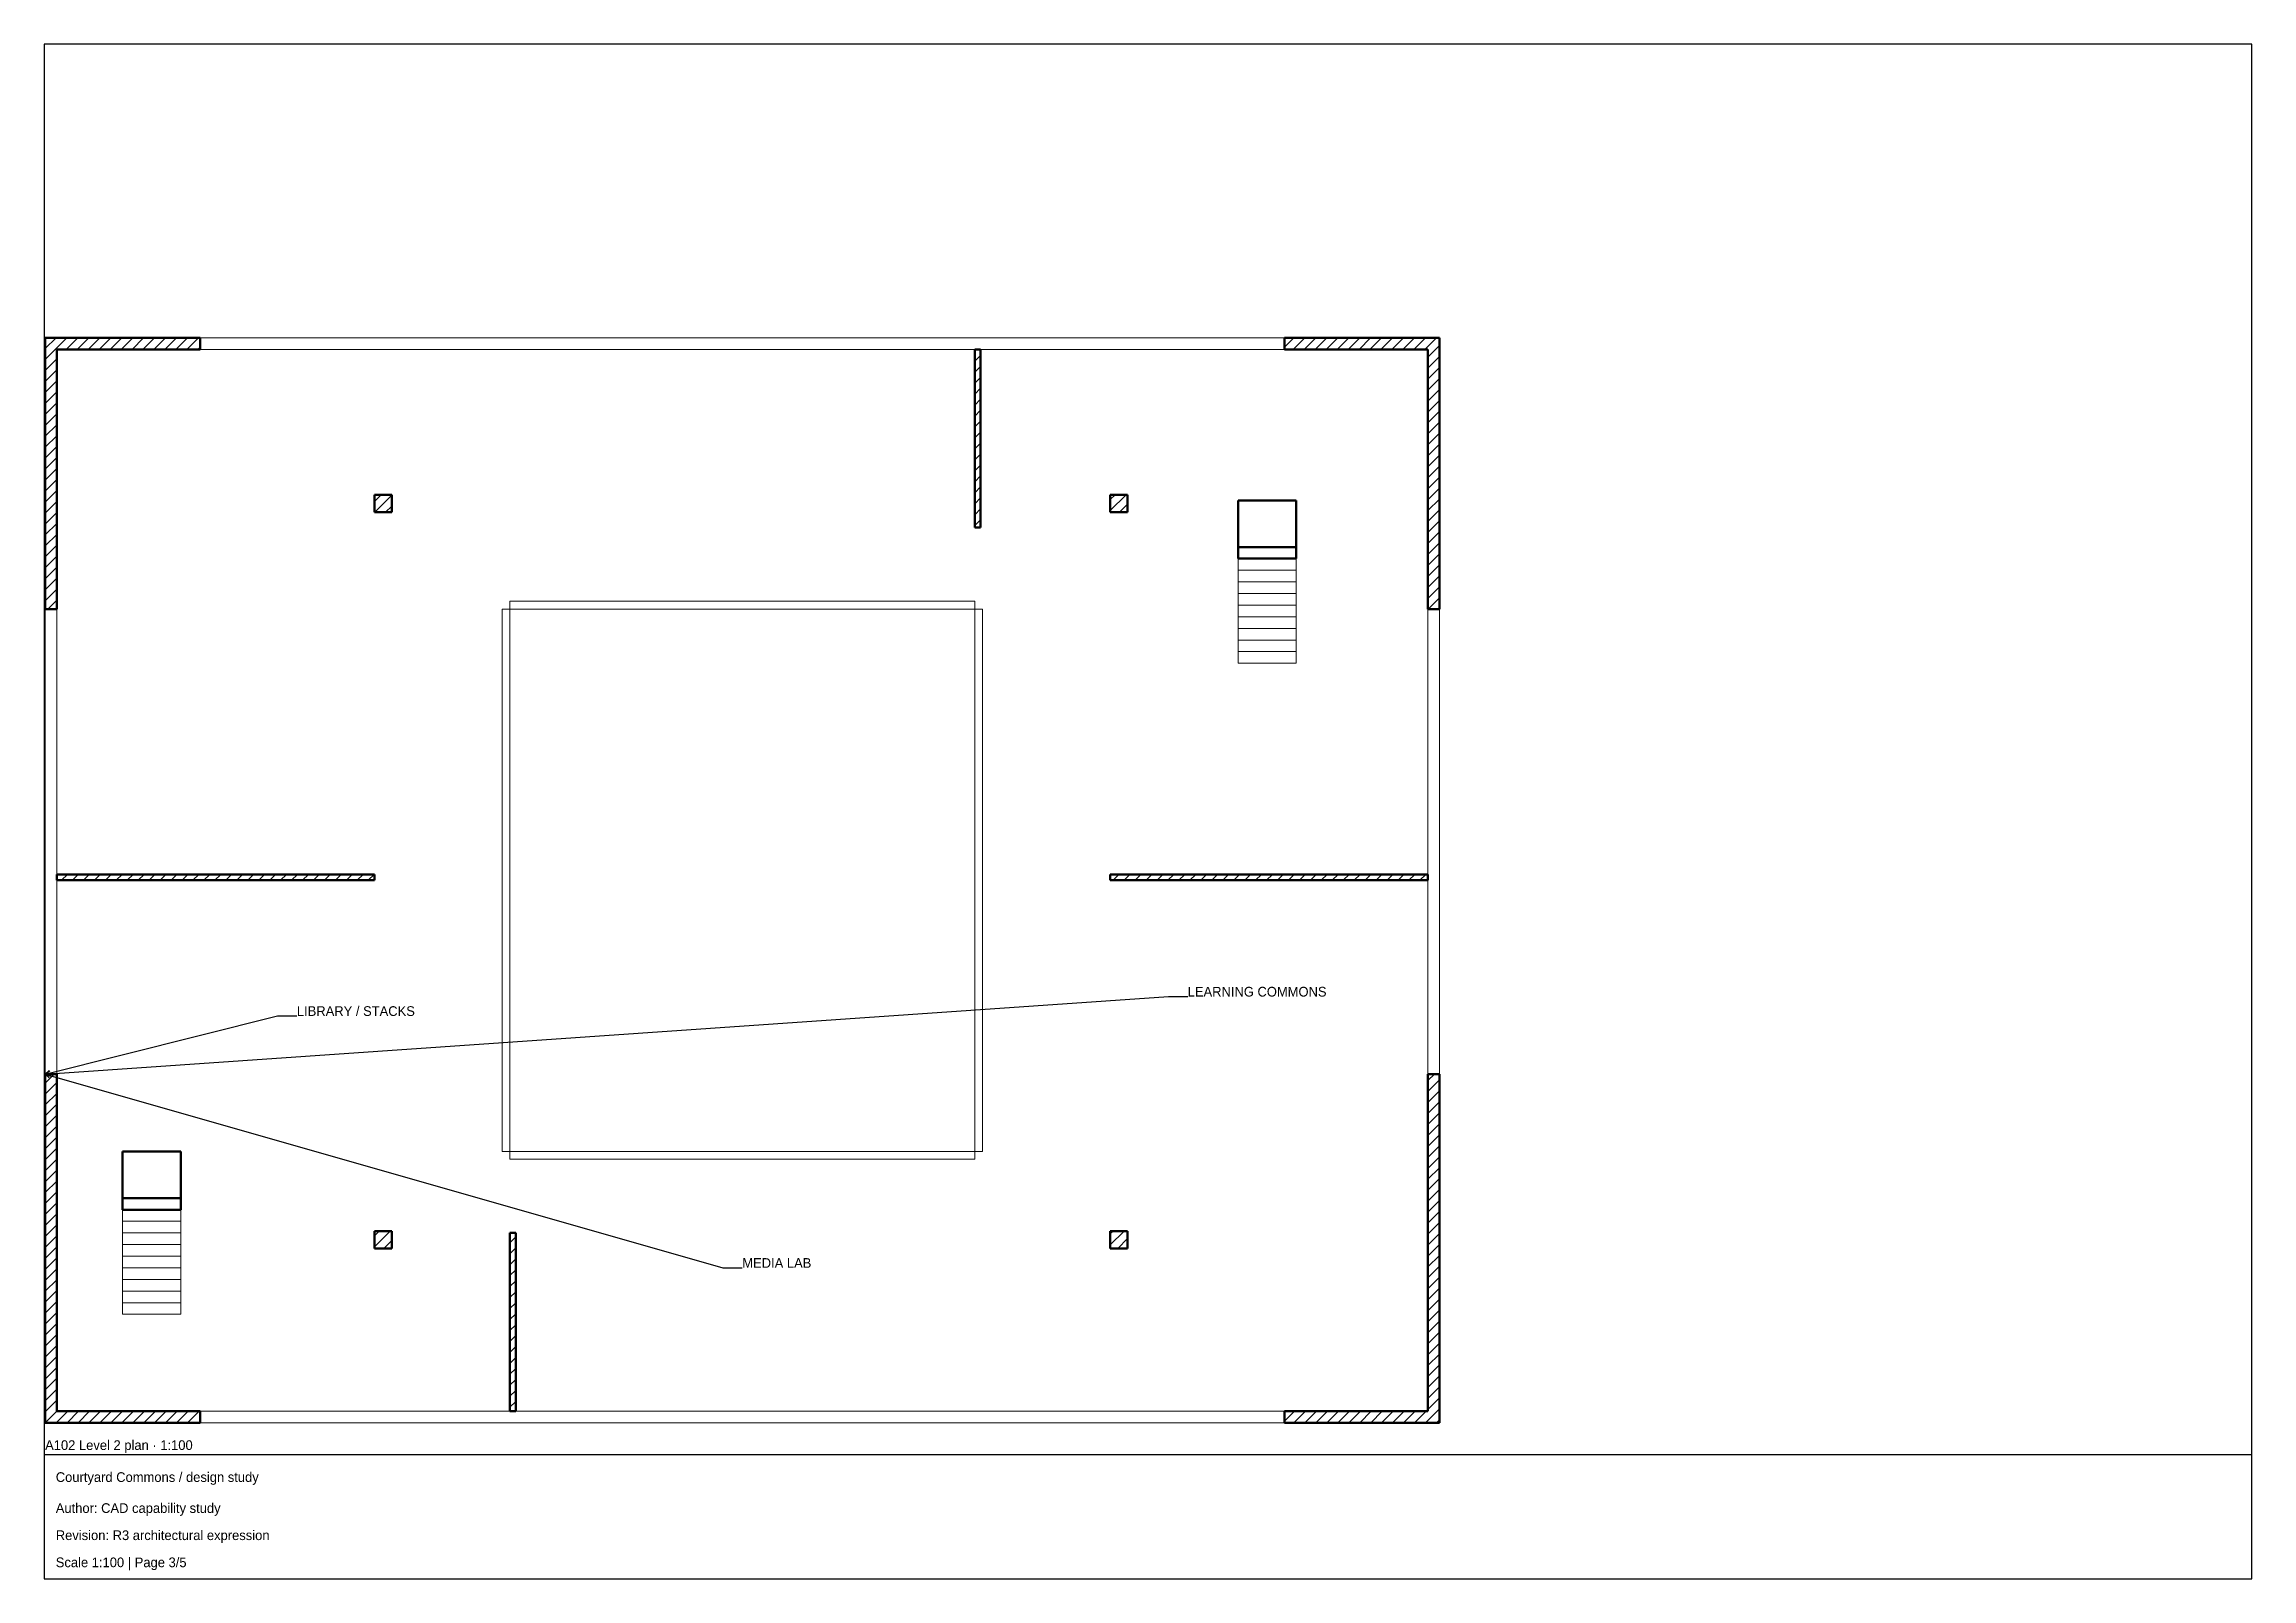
# Model space of a CAD drawing. Header units: millimetres. Extents: x 51240 to 51810, y 12 to 408.
import ezdxf

# ---------------------------------------------------------------- set-up
doc = ezdxf.new("R2010")
doc.units = ezdxf.units.MM
doc.layers.add('90 Derived drawings', color=7, linetype='CONTINUOUS', lineweight=25, true_color=0x202020)
doc.layers.add('Default', color=7, linetype='CONTINUOUS', lineweight=25, true_color=0x4f8cff)

msp = doc.modelspace()

# ---------------------------------------------------------------- linework, layer by layer
at = {"layer": '90 Derived drawings', "linetype": 'CONTINUOUS', "lineweight": 50, "true_color": 0x202020}
for p, q in [((51240.25, 332.25), (51240.25, 262.25)), ((51240.25, 332.25), (51280.25, 332.25)), ((51280.25, 332.25), (51280.25, 329.25)), ((51560.25, 332.25), (51560.25, 329.25)), ((51560.25, 332.25), (51600.25, 332.25)), ((51600.25, 332.25), (51600.25, 262.25)), ((51243.25, 329.25), (51243.25, 262.25)), ((51243.25, 329.25), (51280.25, 329.25)), ((51480.25, 329.25), (51480.25, 283.25)), ((51480.25, 329.25), (51481.75, 329.25)), ((51481.75, 329.25), (51481.75, 283.25)), ((51560.25, 329.25), (51597.25, 329.25)), ((51597.25, 329.25), (51597.25, 262.25)), ((51325.25, 291.75), (51325.25, 287.25)), ((51325.25, 291.75), (51329.75, 291.75)), ((51329.75, 291.75), (51329.75, 287.25)), ((51515.25, 291.75), (51515.25, 287.25)), ((51515.25, 291.75), (51519.75, 291.75)), ((51519.75, 291.75), (51519.75, 287.25)), ((51325.25, 287.25), (51329.75, 287.25)), ((51515.25, 287.25), (51519.75, 287.25)), ((51548.25, 290.25), (51548.25, 278.25)), ((51563.25, 290.25), (51548.25, 290.25)), ((51563.25, 290.25), (51563.25, 278.25)), ((51480.25, 283.25), (51481.75, 283.25)), ((51548.25, 278.25), (51548.25, 275.25)), ((51548.25, 278.25), (51563.25, 278.25)), ((51548.25, 275.25), (51563.25, 275.25)), ((51563.25, 278.25), (51563.25, 275.25)), ((51240.25, 262.25), (51243.25, 262.25)), ((51597.25, 262.25), (51600.25, 262.25)), ((51243.25, 193.75), (51243.25, 192.25)), ((51243.25, 193.75), (51325.25, 193.75)), ((51243.25, 192.25), (51325.25, 192.25)), ((51325.25, 193.75), (51325.25, 192.25)), ((51515.25, 193.75), (51515.25, 192.25)), ((51515.25, 193.75), (51597.25, 193.75)), ((51515.25, 192.25), (51597.25, 192.25)), ((51597.25, 193.75), (51597.25, 192.25)), ((51240.25, 142.25), (51240.25, 52.25)), ((51240.25, 142.25), (51243.25, 142.25)), ((51243.25, 142.25), (51243.25, 55.25)), ((51597.25, 142.25), (51597.25, 55.25)), ((51597.25, 142.25), (51600.25, 142.25)), ((51600.25, 142.25), (51600.25, 52.25)), ((51260.25, 122.25), (51260.25, 110.25)), ((51275.25, 122.25), (51260.25, 122.25)), ((51275.25, 122.25), (51275.25, 110.25)), ((51260.25, 110.25), (51260.25, 107.25)), ((51260.25, 110.25), (51275.25, 110.25)), ((51275.25, 110.25), (51275.25, 107.25)), ((51260.25, 107.25), (51275.25, 107.25)), ((51325.25, 101.75), (51325.25, 97.25)), ((51325.25, 101.75), (51329.75, 101.75)), ((51325.25, 97.25), (51329.75, 97.25)), ((51329.75, 101.75), (51329.75, 97.25)), ((51360.25, 101.25), (51360.25, 55.25)), ((51360.25, 101.25), (51361.75, 101.25)), ((51361.75, 101.25), (51361.75, 55.25)), ((51515.25, 101.75), (51515.25, 97.25)), ((51515.25, 101.75), (51519.75, 101.75)), ((51515.25, 97.25), (51519.75, 97.25)), ((51519.75, 101.75), (51519.75, 97.25)), ((51240.25, 52.25), (51280.25, 52.25)), ((51243.25, 55.25), (51280.25, 55.25)), ((51280.25, 55.25), (51280.25, 52.25)), ((51360.25, 55.25), (51361.75, 55.25)), ((51560.25, 55.25), (51560.25, 52.25)), ((51560.25, 55.25), (51597.25, 55.25)), ((51560.25, 52.25), (51600.25, 52.25))]:
    msp.add_line(p, q, dxfattribs=at)
at = {"layer": '90 Derived drawings', "linetype": 'CONTINUOUS', "lineweight": 13, "true_color": 0x202020}
for p, q in [((51240.25, 326.61), (51245.89, 332.25)), ((51240.25, 329.44), (51243.06, 332.25)), ((51245.72, 329.25), (51248.72, 332.25)), ((51248.55, 329.25), (51251.55, 332.25)), ((51251.38, 329.25), (51254.38, 332.25)), ((51254.21, 329.25), (51257.21, 332.25)), ((51257.03, 329.25), (51260.03, 332.25)), ((51259.86, 329.25), (51262.86, 332.25)), ((51262.69, 329.25), (51265.69, 332.25)), ((51265.52, 329.25), (51268.52, 332.25)), ((51268.35, 329.25), (51271.35, 332.25)), ((51271.18, 329.25), (51274.18, 332.25)), ((51274.01, 329.25), (51277.01, 332.25)), ((51276.83, 329.25), (51279.83, 332.25)), ((51560.25, 329.82), (51562.68, 332.25)), ((51562.5, 329.25), (51565.5, 332.25)), ((51565.33, 329.25), (51568.33, 332.25)), ((51568.16, 329.25), (51571.16, 332.25)), ((51570.99, 329.25), (51573.99, 332.25)), ((51573.82, 329.25), (51576.82, 332.25)), ((51576.65, 329.25), (51579.65, 332.25)), ((51579.48, 329.25), (51582.48, 332.25)), ((51582.3, 329.25), (51585.3, 332.25)), ((51585.13, 329.25), (51588.13, 332.25)), ((51587.96, 329.25), (51590.96, 332.25)), ((51590.79, 329.25), (51593.79, 332.25)), ((51593.62, 329.25), (51596.62, 332.25)), ((51596.45, 329.25), (51599.45, 332.25)), ((51240.25, 323.78), (51243.25, 326.78)), ((51279.66, 329.25), (51280.25, 329.84)), ((51480.25, 329.02), (51480.48, 329.25)), ((51480.25, 326.19), (51481.75, 327.69)), ((51597.25, 327.23), (51600.25, 330.23)), ((51597.25, 324.4), (51600.25, 327.4)), ((51240.25, 320.95), (51243.25, 323.95)), ((51240.25, 318.12), (51243.25, 321.12)), ((51480.25, 323.36), (51481.75, 324.86)), ((51480.25, 320.53), (51481.75, 322.03)), ((51480.25, 317.71), (51481.75, 319.21)), ((51597.25, 321.57), (51600.25, 324.57)), ((51597.25, 318.74), (51600.25, 321.74)), ((51240.25, 315.29), (51243.25, 318.29)), ((51240.25, 312.47), (51243.25, 315.47)), ((51480.25, 314.88), (51481.75, 316.38)), ((51480.25, 312.05), (51481.75, 313.55)), ((51597.25, 315.91), (51600.25, 318.91)), ((51597.25, 313.08), (51600.25, 316.08)), ((51240.25, 309.64), (51243.25, 312.64)), ((51240.25, 306.81), (51243.25, 309.81)), ((51480.25, 309.22), (51481.75, 310.72)), ((51480.25, 306.39), (51481.75, 307.89)), ((51597.25, 310.26), (51600.25, 313.26)), ((51597.25, 307.43), (51600.25, 310.43)), ((51240.25, 303.98), (51243.25, 306.98)), ((51240.25, 301.15), (51243.25, 304.15)), ((51480.25, 303.56), (51481.75, 305.06)), ((51480.25, 300.74), (51481.75, 302.24)), ((51597.25, 304.6), (51600.25, 307.6)), ((51597.25, 301.77), (51600.25, 304.77)), ((51240.25, 298.32), (51243.25, 301.32)), ((51240.25, 295.49), (51243.25, 298.49)), ((51480.25, 297.91), (51481.75, 299.41)), ((51480.25, 295.08), (51481.75, 296.58)), ((51597.25, 298.94), (51600.25, 301.94)), ((51597.25, 296.11), (51600.25, 299.11)), ((51240.25, 292.67), (51243.25, 295.67)), ((51240.25, 289.84), (51243.25, 292.84)), ((51325.25, 289.99), (51327.01, 291.75)), ((51325.34, 287.25), (51329.75, 291.66)), ((51480.25, 292.25), (51481.75, 293.75)), ((51480.25, 289.42), (51481.75, 290.92)), ((51515.25, 287.65), (51519.35, 291.75)), ((51515.25, 290.48), (51516.52, 291.75)), ((51597.25, 293.28), (51600.25, 296.28)), ((51597.25, 290.46), (51600.25, 293.46)), ((51240.25, 287.01), (51243.25, 290.01)), ((51240.25, 284.18), (51243.25, 287.18)), ((51328.17, 287.25), (51329.75, 288.83)), ((51480.25, 286.59), (51481.75, 288.09)), ((51480.25, 283.76), (51481.75, 285.26)), ((51517.68, 287.25), (51519.75, 289.32)), ((51597.25, 287.63), (51600.25, 290.63)), ((51597.25, 284.8), (51600.25, 287.8)), ((51240.25, 281.35), (51243.25, 284.35)), ((51240.25, 278.52), (51243.25, 281.52)), ((51597.25, 281.97), (51600.25, 284.97)), ((51597.25, 279.14), (51600.25, 282.14)), ((51597.25, 276.31), (51600.25, 279.31)), ((51240.25, 275.7), (51243.25, 278.7)), ((51240.25, 272.87), (51243.25, 275.87)), ((51597.25, 273.49), (51600.25, 276.49)), ((51597.25, 270.66), (51600.25, 273.66)), ((51240.25, 270.04), (51243.25, 273.04)), ((51240.25, 267.21), (51243.25, 270.21)), ((51597.25, 267.83), (51600.25, 270.83)), ((51597.25, 265), (51600.25, 268)), ((51240.25, 264.38), (51243.25, 267.38)), ((51240.95, 262.25), (51243.25, 264.55)), ((51597.33, 262.25), (51600.25, 265.17)), ((51600.16, 262.25), (51600.25, 262.34)), ((51244.49, 192.25), (51245.99, 193.75)), ((51247.31, 192.25), (51248.81, 193.75)), ((51250.14, 192.25), (51251.64, 193.75)), ((51252.97, 192.25), (51254.47, 193.75)), ((51255.8, 192.25), (51257.3, 193.75)), ((51258.63, 192.25), (51260.13, 193.75)), ((51261.46, 192.25), (51262.96, 193.75)), ((51264.28, 192.25), (51265.78, 193.75)), ((51267.11, 192.25), (51268.61, 193.75)), ((51269.94, 192.25), (51271.44, 193.75)), ((51272.77, 192.25), (51274.27, 193.75)), ((51275.6, 192.25), (51277.1, 193.75)), ((51278.43, 192.25), (51279.93, 193.75)), ((51281.26, 192.25), (51282.76, 193.75)), ((51284.08, 192.25), (51285.58, 193.75)), ((51286.91, 192.25), (51288.41, 193.75)), ((51289.74, 192.25), (51291.24, 193.75)), ((51292.57, 192.25), (51294.07, 193.75)), ((51295.4, 192.25), (51296.9, 193.75)), ((51298.23, 192.25), (51299.73, 193.75)), ((51301.05, 192.25), (51302.55, 193.75)), ((51303.88, 192.25), (51305.38, 193.75)), ((51306.71, 192.25), (51308.21, 193.75)), ((51309.54, 192.25), (51311.04, 193.75)), ((51312.37, 192.25), (51313.87, 193.75)), ((51315.2, 192.25), (51316.7, 193.75)), ((51318.02, 192.25), (51319.52, 193.75)), ((51320.85, 192.25), (51322.35, 193.75)), ((51323.68, 192.25), (51325.18, 193.75)), ((51516.01, 192.25), (51517.51, 193.75)), ((51518.84, 192.25), (51520.34, 193.75)), ((51521.67, 192.25), (51523.17, 193.75)), ((51524.5, 192.25), (51526, 193.75)), ((51527.33, 192.25), (51528.83, 193.75)), ((51530.16, 192.25), (51531.66, 193.75)), ((51532.99, 192.25), (51534.49, 193.75)), ((51535.81, 192.25), (51537.31, 193.75)), ((51538.64, 192.25), (51540.14, 193.75)), ((51541.47, 192.25), (51542.97, 193.75)), ((51544.3, 192.25), (51545.8, 193.75)), ((51547.13, 192.25), (51548.63, 193.75)), ((51549.96, 192.25), (51551.46, 193.75)), ((51552.78, 192.25), (51554.28, 193.75)), ((51555.61, 192.25), (51557.11, 193.75)), ((51558.44, 192.25), (51559.94, 193.75)), ((51561.27, 192.25), (51562.77, 193.75)), ((51564.1, 192.25), (51565.6, 193.75)), ((51566.93, 192.25), (51568.43, 193.75)), ((51569.75, 192.25), (51571.25, 193.75)), ((51572.58, 192.25), (51574.08, 193.75)), ((51575.41, 192.25), (51576.91, 193.75)), ((51578.24, 192.25), (51579.74, 193.75)), ((51581.07, 192.25), (51582.57, 193.75)), ((51583.9, 192.25), (51585.4, 193.75)), ((51586.73, 192.25), (51588.23, 193.75)), ((51589.55, 192.25), (51591.05, 193.75)), ((51592.38, 192.25), (51593.88, 193.75)), ((51595.21, 192.25), (51596.71, 193.75)), ((51240.25, 139.93), (51242.57, 142.25)), ((51240.25, 137.1), (51243.25, 140.1)), ((51240.25, 134.27), (51243.25, 137.27)), ((51597.25, 140.55), (51598.95, 142.25)), ((51597.25, 137.72), (51600.25, 140.72)), ((51597.25, 134.89), (51600.25, 137.89)), ((51240.25, 131.45), (51243.25, 134.45)), ((51240.25, 128.62), (51243.25, 131.62)), ((51597.25, 132.06), (51600.25, 135.06)), ((51597.25, 129.24), (51600.25, 132.24)), ((51240.25, 125.79), (51243.25, 128.79)), ((51240.25, 122.96), (51243.25, 125.96)), ((51597.25, 126.41), (51600.25, 129.41)), ((51597.25, 123.58), (51600.25, 126.58)), ((51240.25, 120.13), (51243.25, 123.13)), ((51240.25, 117.3), (51243.25, 120.3)), ((51597.25, 120.75), (51600.25, 123.75)), ((51597.25, 117.92), (51600.25, 120.92)), ((51240.25, 114.48), (51243.25, 117.48)), ((51240.25, 111.65), (51243.25, 114.65)), ((51597.25, 115.09), (51600.25, 118.09)), ((51597.25, 112.27), (51600.25, 115.27)), ((51240.25, 108.82), (51243.25, 111.82)), ((51240.25, 105.99), (51243.25, 108.99)), ((51597.25, 109.44), (51600.25, 112.44)), ((51597.25, 106.61), (51600.25, 109.61)), ((51240.25, 103.16), (51243.25, 106.16)), ((51240.25, 100.33), (51243.25, 103.33)), ((51597.25, 103.78), (51600.25, 106.78)), ((51597.25, 100.95), (51600.25, 103.95)), ((51240.25, 97.5), (51243.25, 100.5)), ((51240.25, 94.68), (51243.25, 97.68)), ((51325.25, 97.65), (51329.35, 101.75)), ((51325.25, 100.48), (51326.52, 101.75)), ((51327.68, 97.25), (51329.75, 99.32)), ((51360.25, 98.71), (51361.75, 100.21)), ((51360.25, 95.88), (51361.75, 97.38)), ((51515.25, 98.15), (51518.85, 101.75)), ((51515.25, 100.98), (51516.02, 101.75)), ((51517.18, 97.25), (51519.75, 99.82)), ((51597.25, 98.12), (51600.25, 101.12)), ((51597.25, 95.29), (51600.25, 98.29)), ((51240.25, 91.85), (51243.25, 94.85)), ((51240.25, 89.02), (51243.25, 92.02)), ((51360.25, 93.05), (51361.75, 94.55)), ((51360.25, 90.23), (51361.75, 91.73)), ((51597.25, 92.47), (51600.25, 95.47)), ((51597.25, 89.64), (51600.25, 92.64)), ((51240.25, 86.19), (51243.25, 89.19)), ((51240.25, 83.36), (51243.25, 86.36)), ((51360.25, 87.4), (51361.75, 88.9)), ((51360.25, 84.57), (51361.75, 86.07)), ((51597.25, 86.81), (51600.25, 89.81)), ((51597.25, 83.98), (51600.25, 86.98)), ((51240.25, 80.53), (51243.25, 83.53)), ((51240.25, 77.71), (51243.25, 80.71)), ((51360.25, 81.74), (51361.75, 83.24)), ((51360.25, 78.91), (51361.75, 80.41)), ((51597.25, 81.15), (51600.25, 84.15)), ((51597.25, 78.32), (51600.25, 81.32)), ((51240.25, 74.88), (51243.25, 77.88)), ((51240.25, 72.05), (51243.25, 75.05)), ((51360.25, 76.08), (51361.75, 77.58)), ((51360.25, 73.26), (51361.75, 74.76)), ((51597.25, 75.5), (51600.25, 78.5)), ((51597.25, 72.67), (51600.25, 75.67)), ((51240.25, 69.22), (51243.25, 72.22)), ((51240.25, 66.39), (51243.25, 69.39)), ((51360.25, 70.43), (51361.75, 71.93)), ((51360.25, 67.6), (51361.75, 69.1)), ((51597.25, 69.84), (51600.25, 72.84)), ((51597.25, 67.01), (51600.25, 70.01)), ((51240.25, 63.56), (51243.25, 66.56)), ((51240.25, 60.74), (51243.25, 63.74)), ((51360.25, 64.77), (51361.75, 66.27)), ((51360.25, 61.94), (51361.75, 63.44)), ((51597.25, 64.18), (51600.25, 67.18)), ((51597.25, 61.35), (51600.25, 64.35)), ((51240.25, 57.91), (51243.25, 60.91)), ((51240.25, 55.08), (51243.25, 58.08)), ((51360.25, 59.11), (51361.75, 60.61)), ((51360.25, 56.28), (51361.75, 57.78)), ((51597.25, 58.53), (51600.25, 61.53)), ((51597.25, 55.7), (51600.25, 58.7)), ((51240.25, 52.25), (51243.25, 55.25)), ((51243.08, 52.25), (51246.08, 55.25)), ((51245.91, 52.25), (51248.91, 55.25)), ((51248.74, 52.25), (51251.74, 55.25)), ((51251.56, 52.25), (51254.56, 55.25)), ((51254.39, 52.25), (51257.39, 55.25)), ((51257.22, 52.25), (51260.22, 55.25)), ((51260.05, 52.25), (51263.05, 55.25)), ((51262.88, 52.25), (51265.88, 55.25)), ((51265.71, 52.25), (51268.71, 55.25)), ((51268.53, 52.25), (51271.53, 55.25)), ((51271.36, 52.25), (51274.36, 55.25)), ((51274.19, 52.25), (51277.19, 55.25)), ((51277.02, 52.25), (51280.02, 55.25)), ((51279.85, 52.25), (51280.25, 52.65)), ((51560.25, 52.64), (51562.86, 55.25)), ((51562.69, 52.25), (51565.69, 55.25)), ((51565.52, 52.25), (51568.52, 55.25)), ((51568.35, 52.25), (51571.35, 55.25)), ((51571.18, 52.25), (51574.18, 55.25)), ((51574, 52.25), (51577, 55.25)), ((51576.83, 52.25), (51579.83, 55.25)), ((51579.66, 52.25), (51582.66, 55.25)), ((51582.49, 52.25), (51585.49, 55.25)), ((51585.32, 52.25), (51588.32, 55.25)), ((51588.15, 52.25), (51591.15, 55.25)), ((51590.97, 52.25), (51593.97, 55.25)), ((51593.8, 52.25), (51596.8, 55.25)), ((51596.63, 52.25), (51600.25, 55.87)), ((51599.46, 52.25), (51600.25, 53.04))]:
    msp.add_line(p, q, dxfattribs=at)
at = {"layer": '90 Derived drawings', "linetype": 'CONTINUOUS', "lineweight": 18, "true_color": 0x202020}
for p, q in [((51280.25, 332.25), (51560.25, 332.25)), ((51280.25, 329.25), (51480.25, 329.25)), ((51481.75, 329.25), (51560.25, 329.25)), ((51548.25, 275.25), (51548.25, 272.25)), ((51563.25, 275.25), (51563.25, 272.25)), ((51548.25, 272.25), (51548.25, 269.25)), ((51548.25, 272.25), (51563.25, 272.25)), ((51548.25, 269.25), (51548.25, 266.25)), ((51548.25, 269.25), (51563.25, 269.25)), ((51563.25, 272.25), (51563.25, 269.25)), ((51563.25, 269.25), (51563.25, 266.25)), ((51240.25, 262.25), (51240.25, 142.25)), ((51243.25, 262.25), (51243.25, 193.75)), ((51358.25, 122.25), (51358.25, 262.25)), ((51358.25, 262.25), (51360.25, 262.25)), ((51360.25, 262.25), (51360.25, 264.25)), ((51360.25, 264.25), (51480.25, 264.25)), ((51360.25, 262.25), (51480.25, 262.25)), ((51360.25, 122.25), (51360.25, 262.25)), ((51480.25, 262.25), (51480.25, 264.25)), ((51480.25, 122.25), (51480.25, 262.25)), ((51480.25, 262.25), (51482.25, 262.25)), ((51482.25, 122.25), (51482.25, 262.25)), ((51548.25, 266.25), (51548.25, 263.25)), ((51548.25, 266.25), (51563.25, 266.25)), ((51548.25, 263.25), (51548.25, 260.25)), ((51548.25, 263.25), (51563.25, 263.25)), ((51563.25, 266.25), (51563.25, 263.25)), ((51563.25, 263.25), (51563.25, 260.25)), ((51597.25, 262.25), (51597.25, 193.75)), ((51600.25, 262.25), (51600.25, 142.25)), ((51548.25, 260.25), (51548.25, 257.25)), ((51548.25, 260.25), (51563.25, 260.25)), ((51548.25, 257.25), (51548.25, 254.25)), ((51548.25, 257.25), (51563.25, 257.25)), ((51563.25, 260.25), (51563.25, 257.25)), ((51563.25, 257.25), (51563.25, 254.25)), ((51548.25, 254.25), (51548.25, 251.25)), ((51548.25, 254.25), (51563.25, 254.25)), ((51548.25, 251.25), (51548.25, 248.25)), ((51548.25, 251.25), (51563.25, 251.25)), ((51563.25, 254.25), (51563.25, 251.25)), ((51563.25, 251.25), (51563.25, 248.25)), ((51548.25, 248.25), (51563.25, 248.25)), ((51243.25, 192.25), (51243.25, 142.25)), ((51597.25, 192.25), (51597.25, 142.25)), ((51358.25, 122.25), (51360.25, 122.25)), ((51360.25, 120.25), (51360.25, 122.25)), ((51360.25, 122.25), (51480.25, 122.25)), ((51360.25, 120.25), (51480.25, 120.25)), ((51480.25, 120.25), (51480.25, 122.25)), ((51480.25, 122.25), (51482.25, 122.25)), ((51260.25, 107.25), (51260.25, 104.25)), ((51260.25, 104.25), (51260.25, 101.25)), ((51260.25, 104.25), (51275.25, 104.25)), ((51275.25, 107.25), (51275.25, 104.25)), ((51275.25, 104.25), (51275.25, 101.25)), ((51260.25, 101.25), (51260.25, 98.25)), ((51260.25, 101.25), (51275.25, 101.25)), ((51260.25, 98.25), (51260.25, 95.25)), ((51260.25, 98.25), (51275.25, 98.25)), ((51275.25, 101.25), (51275.25, 98.25)), ((51275.25, 98.25), (51275.25, 95.25)), ((51260.25, 95.25), (51260.25, 92.25)), ((51260.25, 95.25), (51275.25, 95.25)), ((51260.25, 92.25), (51260.25, 89.25)), ((51260.25, 92.25), (51275.25, 92.25)), ((51275.25, 95.25), (51275.25, 92.25)), ((51275.25, 92.25), (51275.25, 89.25)), ((51260.25, 89.25), (51260.25, 86.25)), ((51260.25, 89.25), (51275.25, 89.25)), ((51260.25, 86.25), (51260.25, 83.25)), ((51260.25, 86.25), (51275.25, 86.25)), ((51275.25, 89.25), (51275.25, 86.25)), ((51275.25, 86.25), (51275.25, 83.25)), ((51260.25, 83.25), (51260.25, 80.25)), ((51260.25, 83.25), (51275.25, 83.25)), ((51260.25, 80.25), (51275.25, 80.25)), ((51275.25, 83.25), (51275.25, 80.25)), ((51280.25, 55.25), (51360.25, 55.25)), ((51280.25, 52.25), (51560.25, 52.25)), ((51361.75, 55.25), (51560.25, 55.25))]:
    msp.add_line(p, q, dxfattribs=at)
at = {"layer": '90 Derived drawings', "linetype": 'CONTINUOUS', "lineweight": 25, "true_color": 0x202020}
for points in [[(51240.25, 142.25, 0), (51530.25, 162.25, 0), (51535.25, 162.25, 0)], [(51240.25, 142.25, 0), (51300.25, 157.25, 0), (51305.25, 157.25, 0)], [(51241.31, 143.16, 0), (51240.25, 142.25, 0), (51241.61, 141.95, 0)], [(51241.45, 142.96, 0), (51240.25, 142.25, 0), (51241.54, 141.71, 0)], [(51241.62, 142.51, 0), (51240.25, 142.25, 0), (51241.28, 141.31, 0)], [(51240.25, 142.25, 0), (51415.25, 92.25, 0), (51420.25, 92.25, 0)]]:
    msp.add_polyline3d(points, dxfattribs=at)
at = {"layer": 'Default', "linetype": 'CONTINUOUS', "lineweight": 25, "true_color": 0x4f8cff}
for points in [[(51240, 12), (51810, 12), (51810, 408), (51240, 408)], [(51240, 12), (51810, 12), (51810, 44), (51240, 44)]]:
    msp.add_lwpolyline(points, close=True, dxfattribs=at)

# ---------------------------------------------------------------- texts
at = {"layer": '90 Derived drawings', "linetype": 'CONTINUOUS', "lineweight": 25, "true_color": 0x202020}
for s, p in [('LIBRARY / STACKS', (51305.25, 157.25)), ('LEARNING COMMONS', (51535.25, 162.25)), ('MEDIA LAB', (51420.25, 92.25)), ('A102 Level 2 plan · 1:100', (51240.25, 45.25))]:
    msp.add_text(s, height=2.5, dxfattribs=at).set_placement(p)
at = {"layer": 'Default', "linetype": 'CONTINUOUS', "lineweight": 25, "true_color": 0x4f8cff}
for s, p in [('Courtyard Commons / design study', (51243, 37)), ('Author: CAD capability study', (51243, 29)), ('Revision: R3 architectural expression', (51243, 22)), ('Scale 1:100 | Page 3/5', (51243, 15))]:
    msp.add_text(s, height=2.5, dxfattribs=at).set_placement(p)

doc.saveas('drawing.dxf')
